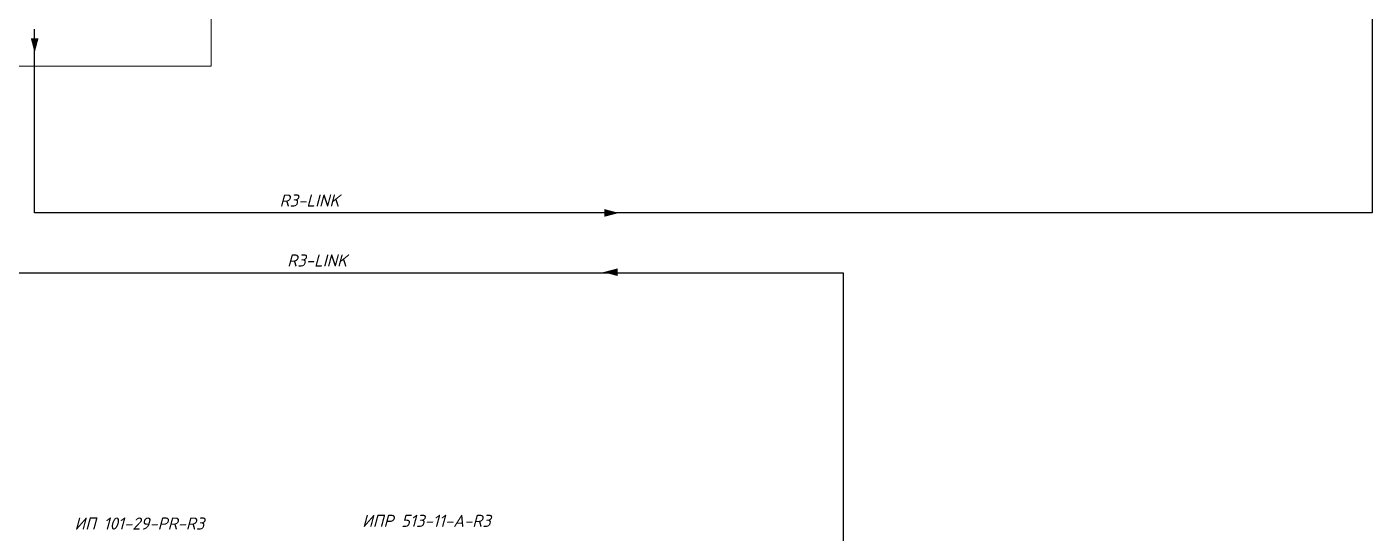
# Model space of a CAD drawing. Header units: millimetres. Extents: x -352922 to 707789, y -273589 to 355472.
# Drawn here: x 637994 to 665774, y -180457 to -170007 of the extents above; entities that cross this region are included whole.
import ezdxf
from ezdxf.enums import TextEntityAlignment as Align

# ---------------------------------------------------------------- set-up
doc = ezdxf.new("R2010")
doc.units = ezdxf.units.MM
doc.header["$LTSCALE"] = 0.5
doc.layers.get('0').update_dxf_attribs({"lineweight": 18})
doc.layers.add('00_RS485', color=30, linetype='Continuous')
doc.layers.add('Схемы подключ', color=7, linetype='Continuous', lineweight=15)
doc.styles.add('ISOCPEUR', font='isocpeui.ttf', dxfattribs={"height": 250})
doc.linetypes.add('ограждение1', pattern='A,0.25,-0.1,[133,ltypeshp.shx,S=0.1,R=0,X=-0.1,Y=0],-0.1,1', length=1.45)

msp = doc.modelspace()

# ---------------------------------------------------------------- linework, layer by layer
at = {"transparency": 33554687, "extrusion": (0, 0, -1)}
for points in [[(-638233.1995, -170244.30149), (-638154.09302, -170544.06907), (-638074.98654, -170244.30149)], [(-649920.29243, -173768.53809), (-650220.06002, -173847.64457), (-649920.29243, -173926.75105)], [(-650196.32702, -174992.26667), (-649896.55943, -175071.37314), (-650196.32702, -175150.47962)]]:
    msp.add_solid(points, dxfattribs=at)
at = {"layer": '00_RS485', "linetype": 'ограждение1', "lineweight": 25, "ltscale": 7, "transparency": 33554559}
for points in [[(654121.60802, -144226.64557), (665773.60102, -144226.64557), (665773.60102, -173847.64457), (638154.09302, -173847.64457)], [(638154.09302, -173847.64457), (638154.09302, -170052.25357)], [(628868.11311, -175085.65857), (654852.63002, -175085.65857), (654852.63002, -182435.27514)]]:
    msp.add_lwpolyline(points, dxfattribs=at)
at = {"layer": 'Схемы подключ', "transparency": 33554687}
msp.add_lwpolyline([(634389.59702, -170819.79957), (641801.52202, -170819.79957), (641801.52202, -167252.23257), (634389.59702, -167252.23257)], close=True, dxfattribs=at)

# ---------------------------------------------------------------- texts
at = {"transparency": 33554687, "style": 'ISOCPEUR'}
for p in [(644447.15834, -173591.39365), (644605.31134, -174829.40765)]:
    msp.add_text('R3-LINK', height=250, dxfattribs=at).set_placement(p, align=Align.MIDDLE_RIGHT)
at = {"layer": 'Схемы подключ', "color": 7, "transparency": 33554687, "style": 'ISOCPEUR'}
for s, p in [('ИП 101-29-PR-R3', (641658.7728, -180384.78146)), (' ИПР 513-11-А-R3', (647573.8011, -180329.1051))]:
    msp.add_text(s, height=250, dxfattribs=at).set_placement(p, align=Align.RIGHT)

doc.saveas('drawing.dxf')
